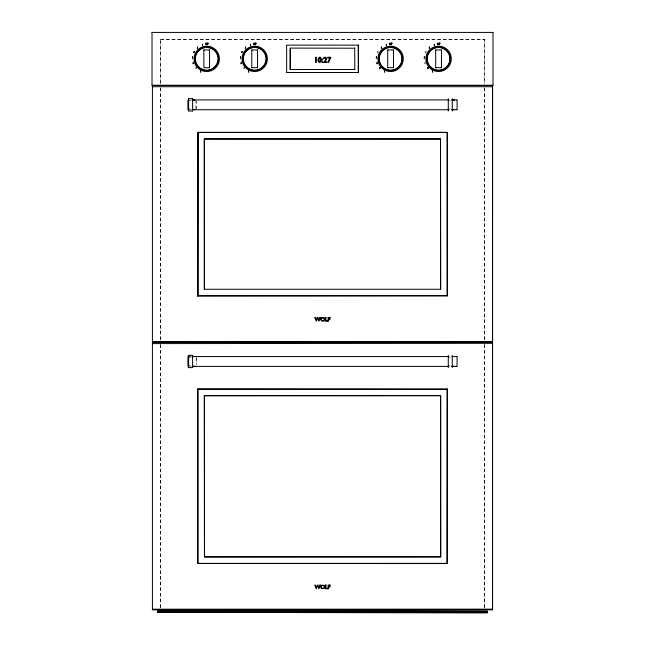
<?xml version="1.0" encoding="UTF-8"?>
<svg xmlns="http://www.w3.org/2000/svg" width="645" height="645" viewBox="0 0 645 645"><rect width="100%" height="100%" fill="white"/><g stroke="black" fill="none" stroke-linecap="round" stroke-linejoin="round"><path stroke-width="0.48" stroke-dasharray="3.23 2.42" d="M160.46 83.898L160.605 39.256L160.605 83.898M195.895 108.86L195.895 100.805M196.128 109.094L196.66 107.804L196.66 101.862L196.128 100.572M160.678 39.321L484.395 39.256L484.54 83.898M160.605 39.256L484.395 39.256M189.203 100.572L190.493 100.04M189.203 357.217L190.493 356.677M189.437 100.805L190.493 100.572M449.105 100.805L450.162 100.572M189.437 357.451L190.493 357.217M449.105 357.451L450.162 357.217M189.082 356.564L191.097 356.564M449.105 108.86L450.162 109.094M189.437 108.86L190.493 109.094M449.105 365.497L450.162 365.739M189.437 365.497L190.493 365.739M189.203 109.094L190.493 109.634M189.203 365.739L190.493 366.271M196.128 357.217L196.66 358.507L196.66 364.449M484.322 39.321L484.395 83.898M484.54 87.922L484.54 340.536M484.54 344.559L484.54 608.235M484.395 87.922L484.395 340.536M484.395 344.559L484.395 608.235M196.128 358.507L196.128 364.449M160.605 87.922L160.605 340.536M160.605 344.559L160.605 608.235M160.46 87.922L160.46 340.536M160.46 344.559L160.46 608.235"/><path stroke-width="0.97" d="M358.362 72.538L358.362 45.126L286.638 45.126L286.638 72.538M440.712 289.323L440.511 138.957L440.559 289.258L204.441 289.258L204.32 138.989L204.288 289.323M204.433 395.74L440.559 395.659L440.648 556.78L204.441 556.861L204.433 396.03M206.537 43.747C205.473 45.763 204.787 42.022 206.497 43.513C205.876 45.392 204.989 42.409 206.36 43.683M254.509 43.747C253.332 45.779 252.888 41.901 254.493 43.586C253.711 45.311 253.042 42.409 254.332 43.683M152.01 32.371L152.01 85.301M152.413 85.487L152.413 609.831M203.828 49.899L203.917 67.685L209.601 67.773M209.512 67.685L209.601 49.899M152.462 343.6L492.538 343.317L492.538 609.202M251.8 49.899L251.8 67.773M257.565 67.773L257.565 49.899M197.66 388.975L197.692 563.52L447.146 563.561L447.34 388.975M204.288 395.595L204.489 556.925L440.712 556.925L440.712 395.595M487.362 609.88L157.63 610.146L492.587 609.831M354.823 69.458L290.21 69.539L290.29 48.101L354.823 48.214M354.774 69.523L354.71 48.101M286.574 72.49L358.427 72.49L358.362 45.158M387.718 49.899L387.718 67.773M393.482 67.773L393.482 49.899M435.689 49.899L435.689 67.773M441.454 67.773L441.454 49.899M492.99 85.301L492.99 32.371M447.34 295.942L447.34 132.33L197.854 132.322L197.66 295.95M492.538 341.6L492.538 86.68M492.554 609.799L492.587 85.487M447.34 389.177L197.692 389.008L197.66 563.553M197.66 295.942L447.348 295.749M290.226 48.149L290.226 69.523M358.443 72.506L358.427 45.174M492.587 342.124L152.413 342.124M152.413 342.221L492.587 342.221M152.462 609.202L492.482 609.154M323.798 320.936L321.887 321.049A1.911 1.911 0 0 1 321.678 317.646L323.798 317.638A1.83 1.83 0 0 1 324.596 318.549L324.677 318.783A2.024 2.024 0 0 1 324.733 319.291A1.887 1.887 0 0 1 323.806 320.944M152.059 32.419L492.941 32.419M203.917 49.988L209.512 49.988M251.889 49.988L257.476 49.988M152.518 86.728L492.482 86.728M257.476 67.685L251.889 67.685M387.806 49.988L393.394 49.988M435.778 49.988L441.365 49.988M393.394 67.685L387.806 67.685M441.365 67.685L435.778 67.685M492.941 85.245L152.059 85.245M492.482 341.552L152.518 341.552M152.446 85.511L492.554 85.511M197.862 132.33L197.862 295.95M204.32 395.635L440.68 395.635M377.825 51.423L377.93 52.672M425.902 51.423L425.797 52.672M425.007 62.517L425.111 63.766M196.12 67.411L196.016 68.66M244.092 67.411L243.987 68.66M188.759 98.669L192.46 98.669M192.105 99.927L448.872 99.927M451.895 99.927L456.926 99.927M192.234 100.04L194.838 100.04M451.903 100.04L454.507 100.04M192.234 109.634L194.838 109.634M451.903 109.634L454.507 109.634M192.105 109.747L448.872 109.747M451.895 109.747L456.926 109.747M188.759 111.005L192.46 111.005M188.759 355.306L192.46 355.306M192.105 356.564L448.872 356.564M451.895 356.564L456.926 356.564M192.234 366.271L194.838 366.271M451.903 366.271L454.507 366.271M192.105 366.384L448.872 366.384M451.895 366.384L456.926 366.384M188.759 367.642L192.46 367.642M157.638 609.88L152.446 609.799M320.436 57.397C324.919 63.815 314.583 63.815 319.057 57.397A1.306 1.306 0 0 1 320.42 57.397M457.071 99.983L457.071 109.682M457.071 356.629L457.071 366.328M452.274 98.725L452.274 110.94M452.274 355.371L452.274 367.586M448.283 98.725L448.283 110.94M448.283 355.371L448.283 367.586M192.605 98.725L192.605 110.94M192.605 355.371L192.605 367.586M188.614 98.725L188.614 110.94M188.614 355.371L188.614 367.586M187.929 99.983L187.929 109.682M187.929 356.629L187.929 366.328M320.791 586.394A1.911 1.911 0 0 0 321.879 588.667L323.798 588.538A1.887 1.887 0 0 0 324.733 586.894A2.024 2.024 0 0 0 324.677 586.394A1.846 1.846 0 0 0 323.798 585.241L321.67 585.241A1.879 1.879 0 0 0 320.783 586.394M318.824 59.582C320.581 67.572 321.742 52.987 318.824 59.582M325.781 58.913L325.773 59.018A1.604 1.604 0 0 1 325.652 59.566L324.87 60.84A21.688 21.688 0 0 1 324.387 61.468L323.596 62.492L326.902 62.492L326.902 61.775L324.911 61.775L326.443 59.453A2.169 2.169 0 0 0 326.515 58.598L326.322 57.977A1.451 1.451 0 0 0 325.765 57.405L325.378 57.252A1.814 1.814 0 0 0 324.935 57.203A1.661 1.661 0 0 0 324.322 57.324A2.112 2.112 0 0 0 324.016 57.478A3.015 3.015 0 0 0 323.709 57.695L323.701 58.639L324.411 58.034A1.137 1.137 0 0 1 324.887 57.937L325.007 57.945A0.855 0.855 0 0 1 325.596 58.3L325.781 58.913M321.283 319.09L321.323 319.678A1.371 1.371 0 0 0 322.145 320.605L323.306 320.605A1.371 1.371 0 0 0 324.137 319.678L324.137 318.896A1.371 1.371 0 0 0 323.306 317.969L321.976 318.05A1.363 1.363 0 0 0 321.323 318.896L321.283 319.09M321.283 586.692L321.323 587.281A1.371 1.371 0 0 0 322.145 588.216L323.306 588.216A1.371 1.371 0 0 0 324.137 587.289L324.137 586.507A1.371 1.371 0 0 0 323.306 585.579L322.145 585.579A1.371 1.371 0 0 0 321.323 586.507L321.283 586.692M390.427 43.747C389.04 45.779 389.088 41.691 390.427 43.747M438.398 43.747C437.012 45.779 437.06 41.691 438.398 43.747M389.346 43.683C390.015 45.279 390.717 42.385 389.354 43.618M437.318 43.683C437.979 45.279 438.689 42.385 437.326 43.618M322.04 59.38C322.75 61.041 323.322 58.002 322.04 59.38M322.04 62.033C322.726 63.702 323.379 60.662 322.04 62.033M157.638 611.129L487.37 611.468L157.638 611.129M157.638 612.387L487.37 612.726L157.638 612.387M319.936 317.421L318.912 319.993L317.872 317.421L317.364 317.421L316.324 319.993L315.3 317.421L314.76 317.421L316.276 321.194L317.614 318.13L318.944 321.194L320.468 317.421L319.936 317.421M319.936 585.023L318.912 587.603L317.872 585.023L317.364 585.023L316.324 587.603L315.3 585.023L314.76 585.023L316.276 588.796L317.614 585.741L318.944 588.796L320.468 585.023L319.936 585.023M329.797 57.977L327.886 62.267L328.547 62.557L330.917 57.268L327.539 57.268L327.539 57.977L329.797 57.977M207.368 43.159L206.747 43.159L206.747 44.328L207.368 43.159M208.174 43.159L207.553 43.159L207.553 44.328L208.174 43.159M255.339 43.159L254.719 43.159L254.719 44.328L255.339 43.159M256.146 43.159L255.517 43.159L255.517 44.328L256.146 43.159M391.257 43.159L390.636 43.159L390.636 44.328L391.257 43.159M392.063 43.159L391.434 43.159L391.434 44.328L392.063 43.159M439.229 43.159L438.6 43.159L438.6 44.328L439.229 43.159M440.027 43.159L439.406 43.159L439.406 44.328L440.027 43.159M202.546 44.263L202.441 45.513L202.546 44.263M250.518 44.263L250.413 45.513L250.518 44.263M386.436 44.263L386.331 45.513L386.436 44.263M434.407 44.263L434.303 45.513L434.407 44.263M197.572 46.98L197.467 48.23L197.572 46.98M245.535 46.98L245.439 48.23L245.535 46.98M381.453 46.98L381.348 48.23L381.453 46.98M429.425 46.98L429.32 48.23L429.425 46.98M194.04 51.423L193.935 52.672L194.04 51.423M242.012 51.423L241.907 52.672L242.012 51.423M192.524 56.889L192.42 58.139L192.524 56.889M240.496 56.889L240.392 58.139L240.496 56.889M376.414 56.889L376.309 58.139L376.414 56.889M424.386 56.889L424.281 58.139L424.386 56.889M316.308 57.268L315.558 57.268L315.558 62.492L316.308 62.492L316.308 57.268M193.258 62.517L193.153 63.766L193.258 62.517M241.23 62.517L241.125 63.766L241.23 62.517M377.14 62.517L377.035 63.766L377.14 62.517M380.01 67.411L379.905 68.66L380.01 67.411M427.974 67.411L427.877 68.66L427.974 67.411M200.668 70.805L200.563 72.055L200.668 70.805M248.631 70.805L248.535 72.055L248.631 70.805M384.549 70.805L384.444 72.055L384.549 70.805M432.521 70.805L432.416 72.055L432.521 70.805M447.154 132.515L197.846 132.515L197.846 295.757L447.154 295.757L447.154 132.515M440.511 138.957L204.489 138.957L440.559 139.022M325.927 317.421L325.386 317.421L325.386 321.162L327.612 321.162L327.612 320.678L325.927 320.678L325.927 317.421M330.079 317.421L328.087 317.421L328.087 321.162L328.628 321.162L328.628 319.42L330.079 319.42L330.079 318.936L328.628 318.936L328.628 317.904L330.079 317.904L330.079 317.421M447.154 389.161L197.846 389.161L197.846 563.367L447.154 563.367L447.154 389.161M325.927 585.023L325.386 585.023L325.386 588.764L327.612 588.764L327.612 588.28L325.927 588.28L325.927 585.023M330.079 585.023L328.087 585.023L328.087 588.764L328.628 588.764L328.628 587.031L330.079 587.031L330.079 586.547L328.628 586.547L328.628 585.507L330.079 585.507L330.079 585.023M432.271 68.257A11.336 11.336 0 0 0 449.887 59.574A11.336 11.336 0 0 0 433.553 48.665A11.336 11.336 0 0 0 432.271 68.257M383.122 67.354A11.336 11.336 0 0 0 401.722 61.049A11.336 11.336 0 0 0 386.96 48.101A11.336 11.336 0 0 0 383.122 67.354M247.212 67.354A11.336 11.336 0 0 0 265.805 61.049A11.336 11.336 0 0 0 251.042 48.101A11.336 11.336 0 0 0 247.212 67.354M199.24 67.354A11.336 11.336 0 0 0 217.833 61.049A11.336 11.336 0 0 0 203.07 48.101A11.336 11.336 0 0 0 199.24 67.354M432.215 69.837A12.707 12.707 0 0 0 451.282 58.832A12.707 12.707 0 0 0 432.215 47.827A12.707 12.707 0 0 0 432.215 69.837M384.251 69.837A12.707 12.707 0 0 0 403.31 58.832A12.707 12.707 0 0 0 384.251 47.827A12.707 12.707 0 0 0 384.251 69.837M248.333 69.837A12.707 12.707 0 0 0 267.393 58.832A12.707 12.707 0 0 0 248.333 47.827A12.707 12.707 0 0 0 248.333 69.837M200.361 69.837A12.707 12.707 0 0 0 219.421 58.832A12.707 12.707 0 0 0 200.361 47.827A12.707 12.707 0 0 0 200.361 69.837M432.706 68.999A11.739 11.739 0 0 0 450.307 58.832A11.739 11.739 0 0 0 432.706 48.665A11.739 11.739 0 0 0 432.706 68.999M384.734 68.999A11.739 11.739 0 0 0 402.335 58.832A11.739 11.739 0 0 0 384.734 48.665A11.739 11.739 0 0 0 384.734 68.999M248.817 68.999A11.739 11.739 0 0 0 266.425 58.832A11.739 11.739 0 0 0 248.817 48.665A11.739 11.739 0 0 0 248.817 68.999M200.845 68.999A11.739 11.739 0 0 0 218.453 58.832A11.739 11.739 0 0 0 200.845 48.665A11.739 11.739 0 0 0 200.845 68.999"/></g></svg>
